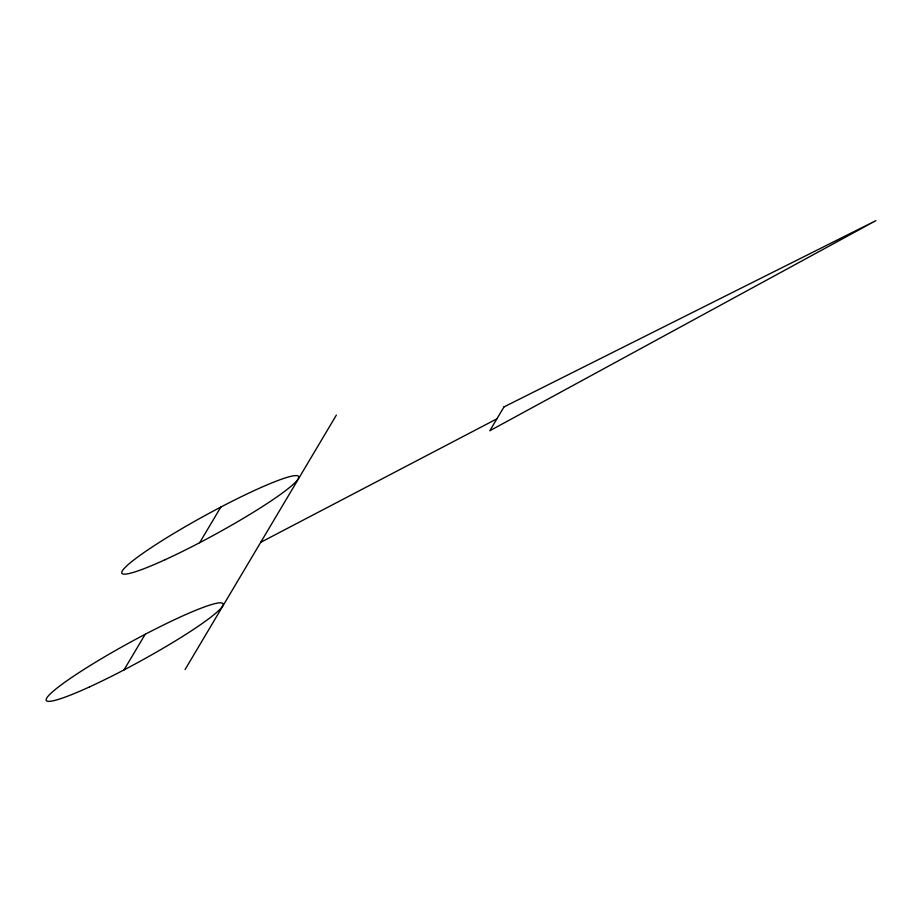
<?xml version="1.0" encoding="UTF-8"?>
<svg xmlns="http://www.w3.org/2000/svg" width="922" height="922" viewBox="0 0 922 922"><rect width="100%" height="100%" fill="white"/><g stroke="black" fill="none" stroke-linecap="round" stroke-linejoin="round"><path stroke-width="1.38" d="M124.032 669.902L145.203 634.278M199.671 542.689L220.842 507.065M185.08 669.533L336.357 415.107M260.719 542.32L496.9 418.83M503.988 406.902L489.813 430.747L875.9 220.646L503.988 406.902M165.211 559.666A100.752 10.707 -28.7 0 0 298.774 477.25A100.752 10.707 -28.7 0 0 166.79 537.71A100.752 10.707 -28.7 0 0 165.211 559.666M89.572 686.878A100.752 10.707 -28.7 0 0 223.136 604.463A100.752 10.707 -28.7 0 0 91.151 664.923A100.752 10.707 -28.7 0 0 89.572 686.878"/></g></svg>
